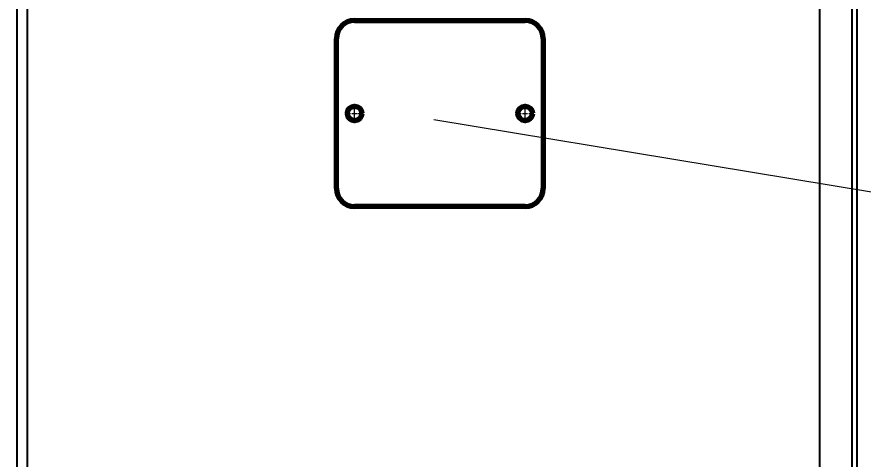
# Model space of a CAD drawing. Header units: millimetres. Extents: x 13152 to 35014, y -6229 to -226.
# Drawn here: x 20978 to 21387.2, y -2032.8 to -1819 of the extents above; entities that cross this region are included whole.
import ezdxf

# ---------------------------------------------------------------- set-up
doc = ezdxf.new("R2010")
doc.units = ezdxf.units.MM
doc.header["$LTSCALE"] = 4
doc.linetypes.add('ACAD_ISO03W100', pattern=[1.18, 0.47, -0.71])
doc.linetypes.add('ACAD_ISO10W100', pattern=[18, 12, -3, 0, -3])
doc.layers.add('标注、文本', color=3, linetype='Continuous', lineweight=25)
doc.layers.add('铁心', color=3, linetype='Continuous', lineweight=0)
doc.styles.add('TH_GBDIM', font='romans.shx', dxfattribs={"width": 0.8, "bigfont": 'gbcbig.shx'})
doc.dimstyles.new('TH_GBDIM1', dxfattribs={"dimscale": 3, "dimtxt": 3.5, "dimasz": 2.5, "dimexe": 2, "dimexo": 0, "dimgap": 1.5, "dimtad": 1, "dimdec": 1, "dimzin": 0, "dimdsep": 46, "dimtxsty": 'TH_GBDIM', "dimcen": 2.5, "dimclrd": 3, "dimclre": 256, "dimclrt": 2, "dimadec": 0, "dimazin": 0, "dimtfac": 0.714286, "dimtdec": 1, "dimtmove": 0, "dimatfit": 3, "dimfxl": 1, "dimtzin": 0, "dimlwd": -1, "dimlwe": -1, "dimarcsym": 0})

# ---------------------------------------------------------------- blocks, each defined once
blk = doc.blocks.new('*D240')
at = {"layer": 'Defpoints', "color": 0, "transparency": 16777216}
for p in [(21221.37, -1644.64), (21221.37, -2229.64), (21478.93, -2229.64)]:
    blk.add_point(p, dxfattribs=at)
at = {"layer": '标注、文本', "transparency": 16777216}
for p, q in [((21221.37, -1644.64), (21484.93, -1644.64)), ((21221.37, -2229.64), (21484.93, -2229.64))]:
    blk.add_line(p, q, dxfattribs=at)
at = {"layer": '标注、文本', "color": 3, "transparency": 16777216}
blk.add_line((21478.93, -1652.14), (21478.93, -2222.14), dxfattribs=at)
for points in [[(21477.68, -1652.14), (21480.18, -1652.14), (21478.93, -1644.64)], [(21477.68, -2222.14), (21480.18, -2222.14), (21478.93, -2229.64)]]:
    blk.add_solid(points, dxfattribs=at)
at = {"layer": '标注、文本', "color": 2, "transparency": 16777216, "insert": (21466.43, -1937.14), "char_height": 10.5, "attachment_point": 5, "rotation": 90, "style": 'TH_GBDIM'}
blk.add_mtext('585.0 [23.0]', dxfattribs=at)

msp = doc.modelspace()

# ---------------------------------------------------------------- linework, layer by layer
at = {"layer": '标注、文本'}
for p, q in [((20977.99, -1332.64), (20977.99, -2196.64)), ((20982.99, -1332.64), (20982.99, -2196.64)), ((21366.24, -1332.64), (21366.24, -2226.14)), ((21381.74, -1332.14), (21381.74, -2199.14)), ((21384.24, -1332.14), (21384.24, -2226.14))]:
    msp.add_line(p, q, dxfattribs=at)
at = {"layer": '标注、文本', "color": 2, "linetype": 'ACAD_ISO03W100', "lineweight": 18}
msp.add_line((21381.74, -1332.14), (21381.74, -2226.14), dxfattribs=at)
at = {"layer": '标注、文本', "color": 0, "linetype": 'ByBlock', "lineweight": 70}
for p, q in [((21141.3, -1820.69), (21223.8, -1820.69)), ((21132.55, -1901.9), (21132.55, -1829.44)), ((21232.55, -1829.44), (21232.55, -1901.9)), ((21223.8, -1910.65), (21141.3, -1910.65))]:
    msp.add_line(p, q, dxfattribs=at)
at = {"layer": '标注、文本', "color": 1, "linetype": 'ACAD_ISO10W100', "lineweight": 13, "ltscale": 0.02}
for p, q in [((21141.31, -1870.18), (21141.29, -1861.16)), ((21223.81, -1870.18), (21223.79, -1861.16)), ((21136.88, -1865.68), (21145.72, -1865.66)), ((21219.38, -1865.68), (21228.22, -1865.66))]:
    msp.add_line(p, q, dxfattribs=at)
at = {"layer": '标注、文本', "color": 0, "linetype": 'ByBlock', "lineweight": 70}
for centre in [(21141.3, -1865.67), (21223.8, -1865.67)]:
    msp.add_circle(centre, 3.5, dxfattribs=at)
for centre, start, end in [((21141.3, -1829.44), 90, 180), ((21223.8, -1829.44), 0, 90), ((21141.3, -1901.9), 180, 270), ((21223.8, -1901.9), 270, 0)]:
    msp.add_arc(centre, 8.75, start, end, dxfattribs=at)
at = {"layer": '铁心', "lineweight": 13}
msp.add_lwpolyline([(21179.56, -1868.58), (21583.54, -1935.28), (21583.54, -1935.28)], dxfattribs=at)

# ---------------------------------------------------------------- dimensions: what is measured, and where the dimension line sits
at = {"layer": '标注、文本'}
dim = msp.add_linear_dim(base=(21478.93, -2229.64), p1=(21221.37, -1644.64), p2=(21221.37, -2229.64), angle=90, dimstyle='TH_GBDIM1', dxfattribs=at)
dim.commit()
dim.dimension.update_dxf_attribs({"geometry": '*D240', "text_midpoint": (21466.43, -1937.14)})

doc.saveas('drawing.dxf')
